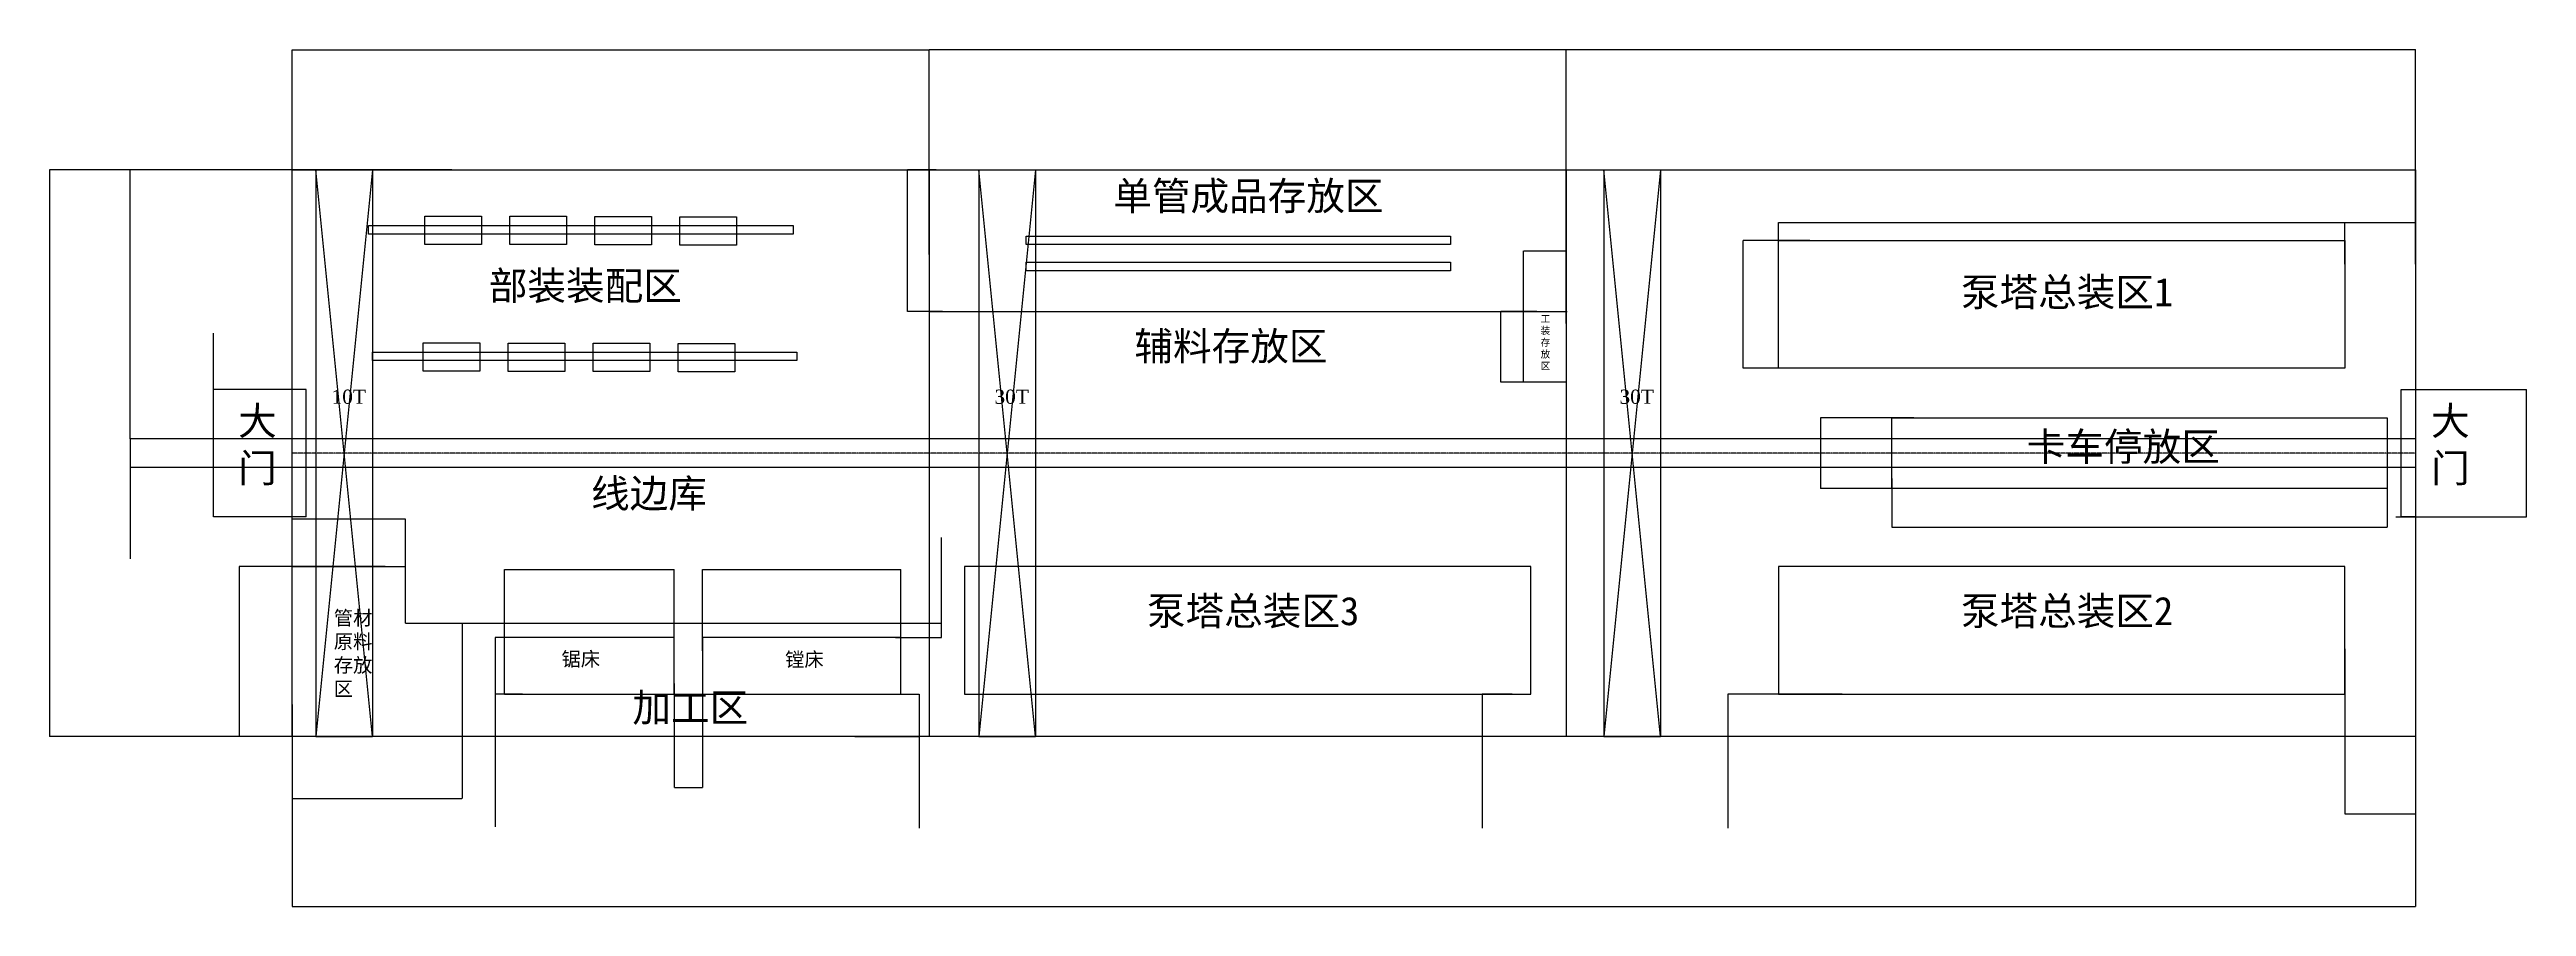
# Model space of a CAD drawing. Header units: millimetres. Extents: x -93821 to 81162, y -26590 to 33876.
import ezdxf

# ---------------------------------------------------------------- set-up
doc = ezdxf.new("R2010")
doc.units = ezdxf.units.MM
doc.linetypes.add('CENTER2', pattern=[28.575, 19.05, -3.175, 3.175, -3.175])
doc.dimstyles.new('ISO-25', dxfattribs={"dimtxt": 2.5, "dimasz": 2.5, "dimexe": 1.25, "dimexo": 0.625, "dimtad": 1, "dimtxsty": 'Standard', "dimcen": 2.5, "dimadec": 0, "dimazin": 0, "dimtfac": 1, "dimtmove": 0, "dimatfit": 3, "dimfxl": 1, "dimarcsym": 0})

# ---------------------------------------------------------------- blocks, each defined once
blk = doc.blocks.new('*D1')
at = {"color": 0, "lineweight": -2}
for p, q in [((-65397, 25395), (-93819, 25395)), ((-93818, 25393), (-93818, -14602)), ((-65397, -14605), (-93819, -14605))]:
    blk.add_line(p, q, dxfattribs=at)
at = {"color": 0}
for points in [[(-93818, 25393), (-93817, 25393), (-93818, 25395)], [(-93818, -14602), (-93817, -14602), (-93818, -14605)]]:
    blk.add_solid(points, dxfattribs=at)
at = {"layer": 'Defpoints', "color": 0}
for p in [(-65397, 25395), (-93818, -14605), (-65397, -14605)]:
    blk.add_point(p, dxfattribs=at)
at = {"color": 0, "insert": (-93820, 5395), "char_height": 2.5, "attachment_point": 5, "rotation": 90}
blk.add_mtext('40000', dxfattribs=at)
blk = doc.blocks.new('*D2')
at = {"color": 0, "lineweight": -2}
for p, q in [((13319, 20515), (13319, 33873)), ((13321, 33872), (73316, 33872)), ((73319, 20515), (73319, 33873))]:
    blk.add_line(p, q, dxfattribs=at)
at = {"color": 0}
for points in [[(13321, 33873), (13321, 33872), (13319, 33872)], [(73316, 33873), (73316, 33872), (73319, 33872)]]:
    blk.add_solid(points, dxfattribs=at)
at = {"layer": 'Defpoints', "color": 0}
for p in [(73319, 33872), (13319, 20514), (73319, 20514)]:
    blk.add_point(p, dxfattribs=at)
at = {"color": 0, "insert": (43319, 33874), "char_height": 2.5, "attachment_point": 5}
blk.add_mtext('60000', dxfattribs=at)
blk = doc.blocks.new('*D3')
at = {"color": 0, "lineweight": -2}
for p, q in [((-31681, 19417), (-31681, 33873)), ((-31679, 33872), (13316, 33872)), ((13319, 19417), (13319, 33873))]:
    blk.add_line(p, q, dxfattribs=at)
at = {"color": 0}
for points in [[(-31679, 33873), (-31679, 33872), (-31681, 33872)], [(13316, 33873), (13316, 33872), (13319, 33872)]]:
    blk.add_solid(points, dxfattribs=at)
at = {"layer": 'Defpoints', "color": 0}
for p in [(13319, 33872), (-31681, 19417), (13319, 19417)]:
    blk.add_point(p, dxfattribs=at)
at = {"color": 0, "insert": (-9181, 33874), "char_height": 2.5, "attachment_point": 5}
blk.add_mtext('45000', dxfattribs=at)
blk = doc.blocks.new('*D4')
at = {"color": 0, "lineweight": -2}
for p, q in [((-76681, 20590), (-76681, 33864)), ((-76679, 33862), (-31684, 33862)), ((-31681, 20590), (-31681, 33864))]:
    blk.add_line(p, q, dxfattribs=at)
at = {"color": 0}
for points in [[(-76679, 33863), (-76679, 33862), (-76681, 33862)], [(-31684, 33863), (-31684, 33862), (-31681, 33862)]]:
    blk.add_solid(points, dxfattribs=at)
at = {"layer": 'Defpoints', "color": 0}
for p in [(-31681, 33862), (-76681, 20589), (-31681, 20589)]:
    blk.add_point(p, dxfattribs=at)
at = {"color": 0, "insert": (-54181, 33864), "char_height": 2.5, "attachment_point": 5}
blk.add_mtext('45000', dxfattribs=at)
blk = doc.blocks.new('*D5')
at = {"color": 0, "lineweight": -2}
for p, q in [((-61683, -8261), (-61683, -2823)), ((-61680, -2824), (-49685, -2824)), ((-49683, -8261), (-49683, -2823))]:
    blk.add_line(p, q, dxfattribs=at)
at = {"color": 0}
for points in [[(-61680, -2824), (-61680, -2825), (-61683, -2824)], [(-49685, -2824), (-49685, -2825), (-49683, -2824)]]:
    blk.add_solid(points, dxfattribs=at)
at = {"layer": 'Defpoints', "color": 0}
for p in [(-49683, -2824), (-61683, -8261), (-49683, -8261)]:
    blk.add_point(p, dxfattribs=at)
at = {"color": 0, "insert": (-55683, -2822), "char_height": 2.5, "attachment_point": 5}
blk.add_mtext('12000', dxfattribs=at)
blk = doc.blocks.new('*D6')
at = {"color": 0, "lineweight": -2}
for p, q in [((30527, 20394), (25819, 20394)), ((25821, 11397), (25821, 20392)), ((29726, 11394), (25819, 11394))]:
    blk.add_line(p, q, dxfattribs=at)
at = {"color": 0}
for points in [[(25820, 20392), (25821, 20392), (25821, 20394)], [(25820, 11397), (25821, 11397), (25821, 11394)]]:
    blk.add_solid(points, dxfattribs=at)
at = {"layer": 'Defpoints', "color": 0}
for p in [(25821, 20394), (30528, 20394), (29727, 11394)]:
    blk.add_point(p, dxfattribs=at)
at = {"color": 0, "insert": (25819, 15894), "char_height": 2.5, "attachment_point": 5, "rotation": 90}
blk.add_mtext('9000', dxfattribs=at)
blk = doc.blocks.new('*D7')
at = {"color": 0, "lineweight": -2}
for p, q in [((28322, 18917), (28322, 21675)), ((28325, 21674), (68320, 21674)), ((68322, 18917), (68322, 21675))]:
    blk.add_line(p, q, dxfattribs=at)
at = {"color": 0}
for points in [[(28325, 21674), (28325, 21674), (28322, 21674)], [(68320, 21674), (68320, 21674), (68322, 21674)]]:
    blk.add_solid(points, dxfattribs=at)
at = {"layer": 'Defpoints', "color": 0}
for p in [(68322, 21674), (28322, 18917), (68322, 18917)]:
    blk.add_point(p, dxfattribs=at)
at = {"color": 0, "insert": (48322, 21676), "char_height": 2.5, "attachment_point": 5}
blk.add_mtext('40000', dxfattribs=at)
blk = doc.blocks.new('*D8')
at = {"color": 0, "lineweight": -2}
for p, q in [((37877, 7900), (31300, 7900)), ((31301, 2902), (31301, 7897)), ((37269, 2900), (31300, 2900))]:
    blk.add_line(p, q, dxfattribs=at)
at = {"color": 0}
for points in [[(31301, 7897), (31302, 7897), (31301, 7900)], [(31301, 2902), (31302, 2902), (31301, 2900)]]:
    blk.add_solid(points, dxfattribs=at)
at = {"layer": 'Defpoints', "color": 0}
for p in [(31301, 7900), (37877, 7900), (37270, 2900)]:
    blk.add_point(p, dxfattribs=at)
at = {"color": 0, "insert": (31300, 5400), "char_height": 2.5, "attachment_point": 5, "rotation": 90}
blk.add_mtext('5000', dxfattribs=at)
blk = doc.blocks.new('*D9')
at = {"color": 0, "lineweight": -2}
for p, q in [((72398, 9895), (81162, 9895)), ((81161, 898), (81161, 9893)), ((71928, 895), (81162, 895))]:
    blk.add_line(p, q, dxfattribs=at)
at = {"color": 0}
for points in [[(81160, 9893), (81161, 9893), (81161, 9895)], [(81160, 898), (81161, 898), (81161, 895)]]:
    blk.add_solid(points, dxfattribs=at)
at = {"layer": 'Defpoints', "color": 0}
for p in [(72398, 9895), (81161, 9895), (71928, 895)]:
    blk.add_point(p, dxfattribs=at)
at = {"color": 0, "insert": (81159, 5390), "char_height": 2.5, "attachment_point": 5, "rotation": 90}
blk.add_mtext('9000', dxfattribs=at)
blk = doc.blocks.new('*D10')
at = {"color": 0, "lineweight": -2}
for p, q in [((-47684, -8543), (-47684, -2823)), ((-47682, -2824), (-33687, -2824)), ((-33684, -8215), (-33684, -2823))]:
    blk.add_line(p, q, dxfattribs=at)
at = {"color": 0}
for points in [[(-47682, -2824), (-47682, -2825), (-47684, -2824)], [(-33687, -2824), (-33687, -2825), (-33684, -2824)]]:
    blk.add_solid(points, dxfattribs=at)
at = {"layer": 'Defpoints', "color": 0}
for p in [(-33684, -2824), (-47684, -8544), (-33684, -8216)]:
    blk.add_point(p, dxfattribs=at)
at = {"color": 0, "insert": (-40684, -2822), "char_height": 2.5, "attachment_point": 5}
blk.add_mtext('14000', dxfattribs=at)
blk = doc.blocks.new('*D11')
at = {"color": 0, "lineweight": -2}
for p, q in [((-49683, -10859), (-49683, -18193)), ((-47684, -10859), (-47684, -18193)), ((-49680, -18192), (-47687, -18192))]:
    blk.add_line(p, q, dxfattribs=at)
at = {"color": 0}
for points in [[(-49680, -18191), (-49680, -18192), (-49683, -18192)], [(-47687, -18191), (-47687, -18192), (-47684, -18192)]]:
    blk.add_solid(points, dxfattribs=at)
at = {"layer": 'Defpoints', "color": 0}
for p in [(-49683, -10859), (-47684, -10859), (-47684, -18192)]:
    blk.add_point(p, dxfattribs=at)
at = {"color": 0, "insert": (-48683, -18190), "char_height": 2.5, "attachment_point": 5}
blk.add_mtext('1998,68', dxfattribs=at)
blk = doc.blocks.new('*D12')
at = {"color": 0, "lineweight": -2}
for p, q in [((-75331, 6395), (-88132, 6395)), ((-88131, 6393), (-88131, 4398)), ((-75331, 4395), (-88132, 4395)), ((-88131, 4395), (-88131, -2068))]:
    blk.add_line(p, q, dxfattribs=at)
at = {"color": 0}
for points in [[(-88131, 6393), (-88130, 6393), (-88131, 6395)], [(-88131, 4398), (-88130, 4398), (-88131, 4395)]]:
    blk.add_solid(points, dxfattribs=at)
at = {"layer": 'Defpoints', "color": 0}
for p in [(-88131, 6395), (-75330, 6395), (-75330, 4395)]:
    blk.add_point(p, dxfattribs=at)
at = {"color": 0, "insert": (-88133, -2063), "char_height": 2.5, "attachment_point": 5, "rotation": 90}
blk.add_mtext('2000', dxfattribs=at)
blk = doc.blocks.new('*D13')
at = {"color": 0, "lineweight": -2}
for p, q in [((-74879, 25395), (-88132, 25395)), ((-88131, 6398), (-88131, 25393)), ((-76221, 6395), (-88132, 6395))]:
    blk.add_line(p, q, dxfattribs=at)
at = {"color": 0}
for points in [[(-88131, 25393), (-88130, 25393), (-88131, 25395)], [(-88131, 6398), (-88130, 6398), (-88131, 6395)]]:
    blk.add_solid(points, dxfattribs=at)
at = {"layer": 'Defpoints', "color": 0}
for p in [(-88131, 25395), (-74878, 25395), (-76220, 6395)]:
    blk.add_point(p, dxfattribs=at)
at = {"color": 0, "insert": (-88133, 15895), "char_height": 2.5, "attachment_point": 5, "rotation": 90}
blk.add_mtext('19000', dxfattribs=at)
blk = doc.blocks.new('*D14')
at = {"color": 0, "lineweight": -2}
for p, q in [((36322, 3610), (36322, 169)), ((71322, 3373), (71322, 169)), ((36325, 170), (71320, 170))]:
    blk.add_line(p, q, dxfattribs=at)
at = {"color": 0}
for points in [[(36325, 171), (36325, 170), (36322, 170)], [(71320, 171), (71320, 170), (71322, 170)]]:
    blk.add_solid(points, dxfattribs=at)
at = {"layer": 'Defpoints', "color": 0}
for p in [(36322, 3611), (71322, 3373), (71322, 170)]:
    blk.add_point(p, dxfattribs=at)
at = {"color": 0, "insert": (53352, 172), "char_height": 2.5, "attachment_point": 5}
blk.add_mtext('35000', dxfattribs=at)
blk = doc.blocks.new('*D15')
at = {"color": 0, "lineweight": -2}
for p, q in [((-82233, 9895), (-82233, 13858)), ((-76438, 9895), (-82235, 9895)), ((-82233, 898), (-82233, 9893)), ((-76438, 895), (-82235, 895))]:
    blk.add_line(p, q, dxfattribs=at)
at = {"color": 0}
for points in [[(-82234, 9893), (-82233, 9893), (-82233, 9895)], [(-82234, 898), (-82233, 898), (-82233, 895)]]:
    blk.add_solid(points, dxfattribs=at)
at = {"layer": 'Defpoints', "color": 0}
for p in [(-82233, 9895), (-76437, 9895), (-76437, 895)]:
    blk.add_point(p, dxfattribs=at)
at = {"color": 0, "insert": (-82235, 13854), "char_height": 2.5, "attachment_point": 5, "rotation": 90}
blk.add_mtext('9000', dxfattribs=at)
blk = doc.blocks.new('*D16')
at = {"color": 0, "lineweight": -2}
for p, q in [((-76681, -12339), (-76681, -26590)), ((73319, -12339), (73319, -26590)), ((-76679, -26589), (73316, -26589))]:
    blk.add_line(p, q, dxfattribs=at)
at = {"color": 0}
for points in [[(-76679, -26589), (-76679, -26589), (-76681, -26589)], [(73316, -26589), (73316, -26589), (73319, -26589)]]:
    blk.add_solid(points, dxfattribs=at)
at = {"layer": 'Defpoints', "color": 0}
for p in [(-76681, -12338), (73319, -12338), (73319, -26589)]:
    blk.add_point(p, dxfattribs=at)
at = {"color": 0, "insert": (-1681, -26587), "char_height": 2.5, "attachment_point": 5}
blk.add_mtext('150000', dxfattribs=at)
blk = doc.blocks.new('*D17')
at = {"color": 0, "lineweight": -2}
for p, q in [((11256, 15395), (8707, 15395)), ((8708, 10398), (8708, 15393)), ((10711, 10396), (8707, 10396))]:
    blk.add_line(p, q, dxfattribs=at)
at = {"color": 0}
for points in [[(8707, 15393), (8708, 15393), (8708, 15395)], [(8707, 10398), (8708, 10398), (8708, 10396)]]:
    blk.add_solid(points, dxfattribs=at)
at = {"layer": 'Defpoints', "color": 0}
for p in [(8708, 15395), (11257, 15395), (10712, 10396)]:
    blk.add_point(p, dxfattribs=at)
at = {"color": 0, "insert": (8706, 12895), "char_height": 2.5, "attachment_point": 5, "rotation": 90}
blk.add_mtext('4999,69', dxfattribs=at)
blk = doc.blocks.new('*D18')
at = {"color": 0, "lineweight": -2}
for p, q in [((10319, 14540), (10319, 19684)), ((10321, 19682), (13316, 19682)), ((13319, 14540), (13319, 19684))]:
    blk.add_line(p, q, dxfattribs=at)
at = {"color": 0}
for points in [[(10321, 19683), (10321, 19682), (10319, 19682)], [(13316, 19683), (13316, 19682), (13319, 19682)]]:
    blk.add_solid(points, dxfattribs=at)
at = {"layer": 'Defpoints', "color": 0}
for p in [(13319, 19682), (10319, 14539), (13319, 14539)]:
    blk.add_point(p, dxfattribs=at)
at = {"color": 0, "insert": (11819, 19684), "char_height": 2.5, "attachment_point": 5}
blk.add_mtext('3000', dxfattribs=at)
blk = doc.blocks.new('*D19')
at = {"color": 0, "lineweight": -2}
for p, q in [((-31176, 25395), (-33219, 25395)), ((-33218, 15401), (-33218, 25393)), ((-30729, 15399), (-33219, 15399))]:
    blk.add_line(p, q, dxfattribs=at)
at = {"color": 0}
for points in [[(-33218, 25393), (-33218, 25393), (-33218, 25395)], [(-33218, 15401), (-33218, 15401), (-33218, 15399)]]:
    blk.add_solid(points, dxfattribs=at)
at = {"layer": 'Defpoints', "color": 0}
for p in [(-33218, 25395), (-31176, 25395), (-30728, 15399)]:
    blk.add_point(p, dxfattribs=at)
at = {"color": 0, "insert": (-33220, 20397), "char_height": 2.5, "attachment_point": 5, "rotation": 90}
blk.add_mtext('9996,54', dxfattribs=at)
blk = doc.blocks.new('*D20')
at = {"color": 0, "lineweight": -2}
for p, q in [((-70114, -2604), (-80418, -2604)), ((-80417, -2606), (-80417, -14601)), ((-70114, -14604), (-80418, -14604))]:
    blk.add_line(p, q, dxfattribs=at)
at = {"color": 0}
for points in [[(-80417, -2606), (-80416, -2606), (-80417, -2604)], [(-80417, -14601), (-80416, -14601), (-80417, -14604)]]:
    blk.add_solid(points, dxfattribs=at)
at = {"layer": 'Defpoints', "color": 0}
for p in [(-70113, -2604), (-80417, -14604), (-70113, -14604)]:
    blk.add_point(p, dxfattribs=at)
at = {"color": 0, "insert": (-80419, -8604), "char_height": 2.5, "attachment_point": 5, "rotation": 90}
blk.add_mtext('12000', dxfattribs=at)
blk = doc.blocks.new('*D21')
at = {"color": 0, "lineweight": -2}
for p, q in [((9510, -11604), (7383, -11604)), ((7384, -11606), (7384, -14602)), ((9510, -14605), (7383, -14605)), ((7384, -14605), (7384, -21071))]:
    blk.add_line(p, q, dxfattribs=at)
at = {"color": 0}
for points in [[(7384, -11606), (7384, -11606), (7384, -11604)], [(7384, -14602), (7384, -14602), (7384, -14605)]]:
    blk.add_solid(points, dxfattribs=at)
at = {"layer": 'Defpoints', "color": 0}
for p in [(9511, -11604), (7384, -14605), (9511, -14605)]:
    blk.add_point(p, dxfattribs=at)
at = {"color": 0, "insert": (7382, -21063), "char_height": 2.5, "attachment_point": 5, "rotation": 90}
blk.add_mtext('3000,79', dxfattribs=at)
blk = doc.blocks.new('*D22')
at = {"color": 0, "lineweight": -2}
for p, q in [((68322, 18742), (68322, 21675)), ((68325, 21674), (73316, 21674)), ((73319, 18742), (73319, 21675))]:
    blk.add_line(p, q, dxfattribs=at)
at = {"color": 0}
for points in [[(68325, 21674), (68325, 21674), (68322, 21674)], [(73316, 21674), (73316, 21674), (73319, 21674)]]:
    blk.add_solid(points, dxfattribs=at)
at = {"layer": 'Defpoints', "color": 0}
for p in [(73319, 21674), (68322, 18741), (73319, 18741)]:
    blk.add_point(p, dxfattribs=at)
at = {"color": 0, "insert": (70821, 21676), "char_height": 2.5, "attachment_point": 5}
blk.add_mtext('4996,11', dxfattribs=at)
blk = doc.blocks.new('*D23')
at = {"color": 0, "lineweight": -2}
for p, q in [((32813, -11604), (24743, -11604)), ((24744, -11606), (24744, -14602)), ((32813, -14605), (24743, -14605)), ((24744, -14605), (24744, -21071))]:
    blk.add_line(p, q, dxfattribs=at)
at = {"color": 0}
for points in [[(24744, -11606), (24745, -11606), (24744, -11604)], [(24744, -14602), (24745, -14602), (24744, -14605)]]:
    blk.add_solid(points, dxfattribs=at)
at = {"layer": 'Defpoints', "color": 0}
for p in [(32814, -11604), (24744, -14605), (32814, -14605)]:
    blk.add_point(p, dxfattribs=at)
at = {"color": 0, "insert": (24742, -21063), "char_height": 2.5, "attachment_point": 5, "rotation": 90}
blk.add_mtext('3000,79', dxfattribs=at)
blk = doc.blocks.new('*D24')
at = {"color": 0, "lineweight": -2}
for p, q in [((68322, -8411), (68322, -20057)), ((73319, -8411), (73319, -20057)), ((68325, -20055), (73316, -20055))]:
    blk.add_line(p, q, dxfattribs=at)
at = {"color": 0}
for points in [[(68325, -20055), (68325, -20056), (68322, -20055)], [(73316, -20055), (73316, -20056), (73319, -20055)]]:
    blk.add_solid(points, dxfattribs=at)
at = {"layer": 'Defpoints', "color": 0}
for p in [(68322, -8411), (73319, -8411), (73319, -20055)]:
    blk.add_point(p, dxfattribs=at)
at = {"color": 0, "insert": (70821, -20053), "char_height": 2.5, "attachment_point": 5}
blk.add_mtext('4996,11', dxfattribs=at)
blk = doc.blocks.new('*D25')
at = {"color": 0, "lineweight": -2}
for p, q in [((-76681, -13883), (-76681, -18975)), ((-64681, -13647), (-64681, -18975)), ((-76679, -18974), (-64684, -18974))]:
    blk.add_line(p, q, dxfattribs=at)
at = {"color": 0}
for points in [[(-76679, -18973), (-76679, -18974), (-76681, -18974)], [(-64684, -18973), (-64684, -18974), (-64681, -18974)]]:
    blk.add_solid(points, dxfattribs=at)
at = {"layer": 'Defpoints', "color": 0}
for p in [(-76681, -13882), (-64681, -13647), (-64681, -18974)]:
    blk.add_point(p, dxfattribs=at)
at = {"color": 0, "insert": (-70681, -18972), "char_height": 2.5, "attachment_point": 5}
blk.add_mtext('12000', dxfattribs=at)
blk = doc.blocks.new('*D26')
at = {"color": 0, "lineweight": -2}
for p, q in [((-30806, -6605), (-30806, -556)), ((-35218, -6605), (-30805, -6605)), ((-30806, -7602), (-30806, -6607)), ((-34050, -7605), (-30805, -7605))]:
    blk.add_line(p, q, dxfattribs=at)
at = {"color": 0}
for points in [[(-30807, -6607), (-30806, -6607), (-30806, -6605)], [(-30807, -7602), (-30806, -7602), (-30806, -7605)]]:
    blk.add_solid(points, dxfattribs=at)
at = {"layer": 'Defpoints', "color": 0}
for p in [(-35219, -6605), (-30806, -6605), (-34050, -7605)]:
    blk.add_point(p, dxfattribs=at)
at = {"color": 0, "insert": (-30808, -563), "char_height": 2.5, "attachment_point": 5, "rotation": 90}
blk.add_mtext('999,76', dxfattribs=at)
blk = doc.blocks.new('*D27')
at = {"color": 0, "lineweight": -2}
for p, q in [((-60734, -7605), (-62347, -7605)), ((-62345, -7607), (-62345, -11602)), ((-60416, -11605), (-62347, -11605)), ((-62345, -11605), (-62345, -20984))]:
    blk.add_line(p, q, dxfattribs=at)
at = {"color": 0}
for points in [[(-62346, -7607), (-62345, -7607), (-62345, -7605)], [(-62346, -11602), (-62345, -11602), (-62345, -11605)]]:
    blk.add_solid(points, dxfattribs=at)
at = {"layer": 'Defpoints', "color": 0}
for p in [(-60733, -7605), (-62345, -11605), (-60415, -11605)]:
    blk.add_point(p, dxfattribs=at)
at = {"color": 0, "insert": (-62347, -20980), "char_height": 2.5, "attachment_point": 5, "rotation": 90}
blk.add_mtext('4000', dxfattribs=at)
blk = doc.blocks.new('*D28')
at = {"color": 0, "lineweight": -2}
for p, q in [((-36935, -11605), (-32384, -11605)), ((-32386, -11607), (-32386, -14602)), ((-36935, -14605), (-32384, -14605)), ((-32386, -14605), (-32386, -21071))]:
    blk.add_line(p, q, dxfattribs=at)
at = {"color": 0}
for points in [[(-32386, -11607), (-32385, -11607), (-32386, -11605)], [(-32386, -14602), (-32385, -14602), (-32386, -14605)]]:
    blk.add_solid(points, dxfattribs=at)
at = {"layer": 'Defpoints', "color": 0}
for p in [(-36935, -11605), (-32386, -11605), (-36935, -14605)]:
    blk.add_point(p, dxfattribs=at)
at = {"color": 0, "insert": (-32388, -21063), "char_height": 2.5, "attachment_point": 5, "rotation": 90}
blk.add_mtext('3000,24', dxfattribs=at)
blk = doc.blocks.new('*D30')
at = {"color": 0, "lineweight": -2}
for p, q in [((-76681, -2603), (-76681, 739)), ((-68684, 738), (-76679, 738)), ((-68681, -2603), (-68681, 739))]:
    blk.add_line(p, q, dxfattribs=at)
at = {"color": 0}
for points in [[(-76679, 738), (-76679, 737), (-76681, 738)], [(-68684, 738), (-68684, 737), (-68681, 738)]]:
    blk.add_solid(points, dxfattribs=at)
at = {"layer": 'Defpoints', "color": 0}
for p in [(-76681, 738), (-76681, -2604), (-68681, -2604)]:
    blk.add_point(p, dxfattribs=at)
at = {"color": 0, "insert": (-72681, 740), "char_height": 2.5, "attachment_point": 5}
blk.add_mtext('8000', dxfattribs=at)

msp = doc.modelspace()

# ---------------------------------------------------------------- linework, layer by layer
for p, q in [((-76681.427, 25395.237), (73318.573, 25395.237)), ((-76681.427, -14604.763), (-76681.427, 25395.237)), ((-31681.427, 25395.237), (-31681.427, -14604.763)), ((13318.573, 25395.237), (13318.573, -14604.763)), ((73318.573, 25395.237), (73318.573, -14604.763)), ((-31598.318, 15398.696), (13401.682, 15398.696)), ((10318.573, 10395.542), (10318.573, 15395.542)), ((-75681.427, 9895.237), (-76681.427, 9895.237)), ((-75681.427, 895.237), (-75681.427, 9895.237)), ((13318.573, 10395.542), (10318.573, 10395.542)), ((72318.573, 895.237), (72318.573, 9895.237)), ((72318.573, 9895.237), (73318.573, 9895.237)), ((-75681.427, 895.237), (-76681.427, 895.237)), ((73318.573, 895.237), (72318.573, 895.237)), ((-76681.427, -2603.802), (-68681.427, -2603.802)), ((-68681.427, -6604.763), (-68681.427, -2603.802)), ((-68681.427, -6604.763), (-31681.427, -6604.763)), ((-64681.427, -6604.763), (-64681.427, -14604.763)), ((-49682.811, -7604.52), (-61682.811, -7604.52)), ((-61682.811, -11604.52), (-61682.811, -7604.52)), ((-49682.811, -11604.52), (-49682.811, -7604.52)), ((-33684.132, -7604.52), (-47684.132, -7604.52)), ((-47684.132, -7604.52), (-47684.132, -11604.52)), ((-33684.271, -11604.52), (-33684.271, -7604.52)), ((-61682.811, -11604.52), (-49682.811, -11604.52)), ((-47684.132, -11604.52), (-33684.132, -11604.52)), ((73318.573, -14604.763), (-76681.427, -14604.763))]:
    msp.add_line(p, q)
at = {"color": 2}
for p, q in [((-70997.332, -14604.763), (-74997.332, 25395.237)), ((-70997.332, 25395.237), (-74997.332, -14604.763)), ((-74997.332, 25395.237), (-74997.332, -14604.763)), ((-74997.332, 25395.237), (-70997.332, 25395.237)), ((-70997.332, 25395.237), (-70997.332, -14604.763)), ((-24164.764, -14604.763), (-28164.764, 25395.237)), ((-24164.764, 25395.237), (-28164.764, -14604.763)), ((-28164.764, 25395.237), (-28164.764, -14604.763)), ((-28164.764, 25395.237), (-24164.764, 25395.237)), ((-24164.764, 25395.237), (-24164.764, -14604.763)), ((19988.559, -14604.763), (15988.559, 25395.237)), ((19988.559, 25395.237), (15988.559, -14604.763)), ((15988.559, 25395.237), (15988.559, -14604.763)), ((15988.559, 25395.237), (19988.559, 25395.237)), ((19988.559, 25395.237), (19988.559, -14604.763)), ((-74997.332, -14604.763), (-70997.332, -14604.763)), ((-74997.332, -14604.763), (-70997.332, -14604.763)), ((-28164.764, -14604.763), (-24164.764, -14604.763)), ((15988.559, -14604.763), (19988.559, -14604.763))]:
    msp.add_line(p, q, dxfattribs=at)
at = {"color": 6}
for p, q in [((36322.186, 2899.933), (36322.186, 7899.933)), ((36322.186, 7899.933), (71322.186, 7899.933)), ((71322.186, 7899.933), (71322.186, 2899.933)), ((71322.186, 2899.933), (36322.186, 2899.933))]:
    msp.add_line(p, q, dxfattribs=at)
at = {"color": 3}
for p, q in [((73318.573, 6395.237), (-76681.427, 6395.237)), ((73318.573, 4395.237), (-76681.427, 4395.237))]:
    msp.add_line(p, q, dxfattribs=at)
at = {"color": 3, "linetype": 'CENTER2'}
msp.add_line((73318.573, 5395.237), (-76681.427, 5395.237), dxfattribs=at)
for points in [[(-71293.307, 21458.579), (-41293.307, 21458.579), (-41293.307, 20858.579), (-71293.307, 20858.579)], [(-67296.91, 22129.909), (-63296.91, 22129.909), (-63296.91, 20129.909), (-67296.91, 20129.909)], [(-61295.491, 22112.943), (-57295.491, 22112.943), (-57295.491, 20112.943), (-61295.491, 20112.943)], [(-55294.072, 22095.977), (-51294.072, 22095.977), (-51294.072, 20095.977), (-55294.072, 20095.977)], [(-49292.653, 22079.01), (-45292.653, 22079.01), (-45292.653, 20079.01), (-49292.653, 20079.01)], [(-24838.604, 20717.612), (5161.396, 20717.612), (5161.396, 20117.612), (-24838.604, 20117.612)], [(68322.462, 11394.451), (28322.462, 11394.451), (28322.462, 20394.451), (68322.462, 20394.451)], [(-24838.724, 18870.377), (5161.276, 18870.377), (5161.276, 18270.377), (-24838.724, 18270.377)], [(-71016.891, 12531.066), (-41016.891, 12531.066), (-41016.891, 11931.066), (-71016.891, 11931.066)], [(-67420.15, 13181.661), (-63420.15, 13181.661), (-63420.15, 11181.661), (-67420.15, 11181.661)], [(-61418.731, 13164.695), (-57418.731, 13164.695), (-57418.731, 11164.695), (-61418.731, 11164.695)], [(-55417.312, 13147.728), (-51417.312, 13147.728), (-51417.312, 11147.728), (-55417.312, 11147.728)], [(-49415.893, 13130.762), (-45415.893, 13130.762), (-45415.893, 11130.762), (-49415.893, 11130.762)], [(10819.16, -2603.977), (-29180.84, -2603.977), (-29180.84, -11603.977), (10819.16, -11603.977)], [(68322.462, -2603.977), (28322.462, -2603.977), (28322.462, -11603.977), (68322.462, -11603.977)]]:
    msp.add_lwpolyline(points, close=True)

# ---------------------------------------------------------------- texts
for s, insert, char_height, width, attachment_point in [('{\\fSimSun|b0|i0|c134|p6;单管\\fSimSun|b0|i0|c134|p54;成品存放区}', (-18675.567, 24546.563), 2000, 23116.66667, 1), ('{\\fSimSun|b0|i0|c134|p54;部装装配区}', (-62787.514, 18209.501), 2000, 18586.66667, 1), ('{\\fSimSun|b0|i0|c134|p6;泵塔\\fSimSun|b0|i0|c134|p54;总装区1}', (41209.956, 17763.624), 2000, 23116.66667, 1), ('{\\fSimSun|b0|i0|c134|p54;辅料存放区}', (-17182.089, 13943.143), 2000, 14497.02869, 1), ('{\\fSimSun|b0|i0|c134|p54;工装存放区}', (11514.327, 15127.195), 500, 756.52174, 1), ('{\\fSimSun|b0|i0|c134|p54;大门}', (-80498.88, 8678.51), 2000, 2711.11111, 1), ('{\\fSimSun|b0|i0|c134|p54;大门}', (74425.435, 8678.51), 2000, 2711.11111, 1), ('{\\fSimSun|b0|i0|c134|p54;卡车停放区}', (45862.943, 6852.275), 2000, 23116.66667, 1), ('{\\fSimSun|b0|i0|c134|p54;线边库}', (-55564.981, 3552.065), 2000, 12854.07583, 1), ('{\\fSimSun|b0|i0|c134|p6;泵塔\\fSimSun|b0|i0|c134|p54;总装区3}', (-16293.347, -6973.15), 2000, 23116.66667, 7), ('{\\fSimSun|b0|i0|c134|p6;泵塔\\fSimSun|b0|i0|c134|p54;总装区2}', (41209.956, -6973.15), 2000, 23116.66667, 7), ('{\\fSimSun|b0|i0|c134|p54;管材原料存放区}', (-73741.151, -5733.093), 1000, 3695.55556, 1), ('{\\fSimSun|b0|i0|c134|p54;锯床}', (-57655.778, -8633.218), 1000, 9491.66667, 1), ('{\\fSimSun|b0|i0|c134|p54;镗床}', (-41859.016, -8660.53), 1000, 3073.56831, 1), ('{\\fSimSun|b0|i0|c134|p54;加工区}', (-52643.915, -11560.402), 2000, 12854.07583, 1)]:
    msp.add_mtext(s, dxfattribs=dict(insert=insert, char_height=char_height, width=width, attachment_point=attachment_point))
at = {"color": 1, "char_height": 1000, "width": 2360.7455, "attachment_point": 1}
for s, insert in [('{\\fTimes New Roman|b0|i0|c0|p18;10T}', (-73899.128, 9879.74)), ('{\\fTimes New Roman|b0|i0|c0|p18;30T}', (-27066.56, 9879.74)), ('{\\fTimes New Roman|b0|i0|c0|p18;30T}', (17086.763, 9879.74))]:
    msp.add_mtext(s, dxfattribs=dict(at, insert=insert))

# ---------------------------------------------------------------- dimensions: what is measured, and where the dimension line sits
for base, p1, p2, picture, middle in [((-31681.427, 33862.472), (-76681.427, 20589.406), (-31681.427, 20589.406), '*D4', (-54181.427, 33864.347)), ((13318.573, 33872.174), (-31681.427, 19416.79), (13318.573, 19416.79), '*D3', (-9181.427, 33874.049)), ((73318.573, 33872.174), (13318.573, 20513.902), (73318.573, 20513.902), '*D2', (43318.573, 33874.049)), ((68322.462, 21673.927), (28322.462, 18916.83), (68322.462, 18916.83), '*D7', (48322.462, 21675.802)), ((73318.573, 21673.927), (68322.462, 18741.43), (73318.573, 18741.43), '*D22', (70820.517, 21676.011)), ((13318.573, 19682.483), (10318.573, 14538.899), (13318.573, 14538.899), '*D18', (11818.573, 19684.358)), ((-76681.427, 737.682), (-68681.427, -2603.802), (-76681.427, -2603.802), '*D30', (-72681.427, 739.557)), ((73318.573, -20055.401), (68322.462, -8410.515), (73318.573, -8410.515), '*D24', (70820.517, -20053.318)), ((-47684.132, -18191.732), (-49682.811, -10858.852), (-47684.132, -10858.852), '*D11', (-48683.471, -18189.649)), ((73318.573, -26589.041), (-76681.427, -12337.931), (73318.573, -12337.931), '*D16', (-1681.427, -26587.166)), ((-64681.427, -18973.688), (-76681.427, -13882.283), (-64681.427, -13646.867), '*D25', (-70681.427, -18971.813))]:
    dim = msp.add_linear_dim(base=base, p1=p1, p2=p2, dimstyle='ISO-25')
    dim.commit()
    dim.dimension.update_dxf_attribs({"geometry": picture, "text_midpoint": middle})
for base, p1, p2, picture, middle in [((-93817.835, -14604.763), (-65396.665, 25395.237), (-65396.665, -14604.763), '*D1', (-93817.835, 5395.237)), ((-82233.363, 9895.237), (-76437.23, 895.237), (-76437.23, 9895.237), '*D15', (-82233.363, 13853.57)), ((81160.684, 9895.237), (71927.619, 895.237), (72397.573, 9895.237), '*D9', (81160.684, 5390.438)), ((-88130.727, 6395.237), (-75330.306, 4395.237), (-75330.306, 6395.237), '*D12', (-88130.727, -2063.097)), ((-30806.302, -6604.763), (-34050.302, -7604.52), (-35219.108, -6604.763), '*D26', (-30806.302, -563.097)), ((-80416.739, -14603.802), (-70112.902, -2603.802), (-70112.902, -14603.802), '*D20', (-80416.739, -8603.802)), ((-62345.436, -11604.52), (-60733.339, -7604.52), (-60415.493, -11604.52), '*D27', (-62345.436, -20979.52)), ((-32385.608, -11604.52), (-36935.131, -14604.763), (-36935.131, -11604.52), '*D28', (-32385.608, -21063.097)), ((7384.058, -14604.763), (9510.687, -11603.977), (9510.687, -14604.763), '*D21', (7384.058, -21063.097)), ((24744.101, -14604.763), (32814.089, -11603.977), (32814.089, -14604.763), '*D23', (24744.101, -21063.097))]:
    dim = msp.add_linear_dim(base=base, p1=p1, p2=p2, angle=90, dimstyle='ISO-25')
    dim.commit()
    dim.dimension.update_dxf_attribs({"geometry": picture, "text_midpoint": middle, "dimtype": 160})
for base, p1, p2, picture, middle in [((-88130.727, 25395.237), (-76219.906, 6395.237), (-74878.037, 25395.237), '*D13', (-88132.602, 15895.237)), ((-33218.01, 25395.237), (-30728.178, 15398.696), (-31175.854, 25395.237), '*D19', (-33220.093, 20396.967)), ((25820.665, 20394.451), (29726.85, 11394.451), (30527.785, 20394.451), '*D6', (25818.79, 15894.451)), ((8707.8372, 15395.2368), (10712.0965, 10395.542), (11256.5389, 15395.2368), '*D17', (8705.7539, 12895.3894)), ((31301.398, 7899.933), (37269.826, 2899.933), (37877.472, 7899.933), '*D8', (31299.523, 5399.933))]:
    dim = msp.add_linear_dim(base=base, p1=p1, p2=p2, angle=90, dimstyle='ISO-25')
    dim.commit()
    dim.dimension.update_dxf_attribs({"geometry": picture, "text_midpoint": middle})
for base, p1, p2, picture, middle in [((71322.186, 170.447), (36322.186, 3610.732), (71322.186, 3373.47), '*D14', (53352.002, 170.447)), ((-49682.811, -2824.115), (-61682.811, -8261.363), (-49682.811, -8261.363), '*D5', (-55682.811, -2824.115)), ((-33684.132, -2824.115), (-47684.132, -8543.694), (-33684.132, -8215.971), '*D10', (-40684.132, -2824.115))]:
    dim = msp.add_linear_dim(base=base, p1=p1, p2=p2, dimstyle='ISO-25')
    dim.commit()
    dim.dimension.update_dxf_attribs({"geometry": picture, "text_midpoint": middle, "dimtype": 160})

doc.saveas('drawing.dxf')
